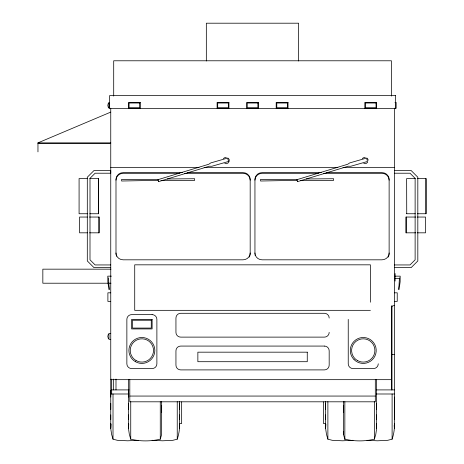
<?xml version="1.0" encoding="UTF-8"?>
<svg xmlns="http://www.w3.org/2000/svg" width="464" height="464" viewBox="0 0 464 464"><rect width="100%" height="100%" fill="white"/><g stroke="black" fill="none" stroke-linecap="round" stroke-linejoin="round"><path stroke-width="0.7" d="M98.391 213.747L98.391 178.565M110.751 390.456L110.745 428.498L111.621 434.432L113.013 439.17L117.369 440.307L127.664 440.8L138.185 440.307M113.013 439.17L113.013 393.965M161.658 401.447L161.658 434.432L160.271 439.17C150.725 441.461 140.285 441.467 130.738 439.17L129.352 434.432L128.476 428.498L128.476 379.564M130.738 439.17L130.738 401.65M179.504 423.406C179.817 428.753 178.959 434.107 177.242 439.17L172.886 440.307L162.586 440.8L152.064 440.307M179.504 419.595L179.504 414.903M179.504 409.468L179.504 403.454M353.058 440.307L342.536 440.8L332.236 440.307L327.88 439.17L326.494 434.432L325.618 428.498L325.618 401.319M327.88 439.17L327.88 401.633M376.646 379.575L376.646 428.498L375.77 434.432L374.384 439.17C364.837 441.467 354.397 441.461 344.851 439.17L343.464 434.432L343.464 431.775M343.464 412.432L343.464 405.484M343.464 434.432L343.464 401.447M344.851 438.434L344.851 439.17L344.851 401.638M376.646 423.406L376.646 428.498L376.536 426.607M376.646 419.595L376.646 414.903M376.646 409.468L376.646 403.454M394.371 423.406C394.69 428.753 393.832 434.107 392.109 439.17L387.753 440.307L377.452 440.8L366.937 440.307M394.371 419.595L394.371 397.051M399.434 277.878L399.017 285.563L398.327 289.374L399.063 289.513L400.136 281.781L400.188 276.15L395.125 276.15M111.012 424.084L110.745 428.498L110.745 423.406M128.476 428.498L128.737 424.084M325.618 428.498L325.885 424.084M108.385 103.008L107.793 105.374L108.385 107.735M108.385 334.039L107.793 336.4L108.385 338.766M223.433 158.7L224.211 157.893L226.333 157.284M362.384 158.7L363.161 157.893L365.284 157.284M367.732 162.307L365.951 163.606L363.747 163.456M37.961 151.873L37.961 142.871L110.751 112.102M394.371 305.353L391.419 306.478L391.419 379.668L110.751 379.668M158.543 181.639L209.316 166.222L211.787 166.28L228.584 161.466L227.615 158.073L210.818 162.893L208.754 164.25L157.98 179.667L158.595 181.621M297.499 181.639L348.267 166.222L350.738 166.28L367.54 161.466L366.566 158.073L349.769 162.893L347.704 164.25L296.931 179.667L297.552 181.621M158.149 180.351L121.632 181.012L121.62 179.365L158.137 179.388M297.099 180.351L260.582 181.012L260.571 179.365L297.088 179.388M394.963 102.416L396.146 102.416L396.146 108.327L394.963 108.327M37.961 142.871L110.751 142.871M37.961 143.62L110.751 143.62M110.751 167.614L199.044 167.614M204.108 167.614L337.902 167.614M342.96 167.614L394.371 167.614M394.383 170.52L411.121 170.52L417.82 177.219L417.82 260.942L411.121 267.641L394.371 267.641M182.364 172.631L123.14 172.631A7.146 6.838 0 0 0 115.994 179.469L115.994 253.669A7.146 6.838 0 0 0 116.052 254.556M187.415 172.631L243.032 172.631A7.146 6.838 0 0 1 250.177 179.469L250.177 253.669A7.146 6.838 0 0 1 250.067 254.858M321.314 172.631L262.09 172.631A7.146 6.838 0 0 0 254.945 179.469L254.945 253.669M326.372 172.631L381.982 172.631A7.146 6.838 0 0 1 389.128 179.469L389.128 253.669M394.383 173.217L410.002 173.217L415.123 178.338L415.123 259.823L410.002 264.944L394.371 264.944M179.475 173.321L123.14 173.321A7.146 6.838 0 0 0 115.994 180.16M184.527 173.321L243.032 173.321A7.146 6.838 0 0 1 250.177 180.16M318.426 173.321L262.09 173.321A7.146 6.838 0 0 0 254.945 180.16M323.483 173.321L381.982 173.321A7.146 6.838 0 0 1 389.128 180.16M87.748 178.565L79.083 178.565L79.083 213.747L87.748 213.747M89.813 178.565L98.478 178.565L98.478 213.747L89.813 213.747M415.309 178.565L406.644 178.565L406.731 213.747M417.374 178.565L426.039 178.565L426.039 213.747L417.374 213.747M406.644 213.747L415.309 213.747M87.406 217.048L79.57 217.048L79.57 232.824L87.406 232.824M89.54 217.048L99.261 217.048L99.261 232.824L89.54 232.824M415.831 217.048L405.861 217.048L405.861 232.824L415.831 232.824M417.258 217.048L425.552 217.048L425.552 232.824L417.258 232.824M110.751 264.944L95.12 264.944L89.999 259.823L89.999 178.338L95.12 173.217L110.739 173.217L110.739 170.52L94.001 170.52L87.302 177.219L87.302 260.942L94.001 267.641L110.751 267.641M110.966 269.166L42.839 269.166L42.839 283.214L110.966 283.214M111.412 276.15L107.793 276.15L107.845 281.781L108.918 289.513L109.655 289.374L108.965 285.563L108.541 277.878M395.125 278.452L399.429 278.452M110.751 292.813L107.892 292.813L107.892 301.391L110.751 301.391M394.371 292.813L397.23 292.813L397.23 301.391L394.371 301.391M370.4 310.329L134.722 310.329L134.722 264.828L370.4 264.828L370.4 302.209M110.751 333.448L108.976 333.448L108.976 339.358L110.751 339.358M391.512 354.484L394.371 354.484M111.691 389.905L129.021 389.905M376.426 389.905L394.371 389.905M110.751 393.994L128.998 393.994M376.287 393.994L394.371 393.994M129.81 396.059L375.312 396.059M179.487 423.533L181.656 423.533L181.656 401.917M325.635 423.533L323.466 423.533L323.466 401.917M306.217 178.965L333.604 178.727L333.616 180.374L300.608 180.45M167.266 178.965L194.654 178.727L194.665 180.374L160.956 180.432M224.796 163.456C227.911 164.975 230.927 160.498 228.346 158.183M367.302 158.183L368.271 160.167M394.185 425.349L394.377 428.498L394.371 108.182M179.353 425.975L179.504 428.498L179.504 401.319M425.958 178.565L425.958 213.747M406.325 217.048L406.325 232.824M395.125 273.551L395.125 281.056M392.109 393.965L392.109 439.17M391.987 305.956L391.987 389.905M391.512 305.886L391.512 389.905M391.419 96.083L391.419 60.784L113.703 60.784L113.703 96.083M375.312 379.668L375.312 401.807L129.81 401.807L129.81 379.668M374.384 401.633L374.384 439.17M348.238 319.394L348.238 363.793A4.768 4.768 0 0 0 353.005 368.561L373.497 368.561A4.768 4.768 0 0 0 378.259 363.793M325.618 403.454L325.618 409.468M325.618 414.903L325.618 419.595M325.618 423.406L325.618 427.918M298.63 61.028L298.63 23.2L206.329 23.2L206.329 60.999M177.242 401.633L177.242 439.17M161.658 405.484L161.658 412.432M160.271 401.65L160.271 439.17M128.476 390.439L128.476 397.051M128.476 403.454L128.476 409.468M128.476 414.903L128.476 419.595M128.476 423.406L128.476 427.918M115.994 379.065L115.994 389.905M113.61 379.065L113.61 389.905M111.691 379.065L111.691 393.994M110.751 108.182L110.751 397.051M110.745 414.903L110.745 419.595M110.751 403.454L110.751 409.468M108.976 102.416L108.976 108.327M98.797 217.048L98.797 232.824M38.709 142.871L38.709 143.62M115.994 252.973A7.146 6.838 0 0 0 123.14 259.817L243.032 259.817A7.146 6.838 0 0 0 250.177 252.973M116.534 256.285A7.146 6.838 0 0 1 116.238 255.438M249.934 255.438A7.146 6.838 0 0 1 249.22 257.085M254.945 252.973A7.146 6.838 0 0 0 262.09 259.817L381.982 259.817A7.146 6.838 0 0 0 389.128 252.973M389.105 254.26A7.146 6.838 0 0 1 388.884 255.438M388.699 256.006A7.146 6.838 0 0 1 388.171 257.085M255.188 255.438A7.146 6.838 0 0 1 255.003 254.556M329.179 318.055A4.768 4.768 0 0 0 324.411 313.293L180.705 313.293A4.768 4.768 0 0 0 175.943 318.055L175.943 332.352A4.768 4.768 0 0 0 180.705 337.119L324.411 337.119A4.768 4.768 0 0 0 329.179 332.352M395.554 95.625L109.568 95.625L109.568 108.622L395.554 108.622L395.554 95.625M140.296 102.416L128.476 102.416L128.476 108.327L140.296 108.327L140.296 102.416M228.926 102.416L217.106 102.416L217.106 108.327L228.926 108.327L228.926 102.416M258.471 102.416L246.651 102.416L246.651 108.327L258.471 108.327L258.471 102.416M288.016 102.416L276.196 102.416L276.196 108.327L288.016 108.327L288.016 102.416M376.646 102.416L364.826 102.416L364.826 108.327L376.646 108.327L376.646 102.416M139.705 103.008L129.067 103.008L129.067 107.735L139.705 107.735L139.705 103.008M228.334 103.008L217.697 103.008L217.697 107.735L228.334 107.735L228.334 103.008M257.88 103.008L247.242 103.008L247.242 107.735L257.88 107.735L257.88 103.008M287.425 103.008L276.788 103.008L276.788 107.735L287.425 107.735L287.425 103.008M376.055 103.008L365.417 103.008L365.417 107.735L376.055 107.735L376.055 103.008M152.117 314.627L131.625 314.627A4.768 4.768 0 0 0 126.863 319.394L126.863 363.793A4.768 4.768 0 0 0 131.625 368.561L152.117 368.561A4.768 4.768 0 0 0 156.884 363.793L156.884 319.394A4.768 4.768 0 0 0 152.117 314.627M152.117 319.394L131.625 319.394L131.625 328.924L152.117 328.924L152.117 319.394M151.264 320.247L132.478 320.247L132.478 328.071L151.264 328.071L151.264 320.247M324.411 346.074L180.705 346.074A4.768 4.768 0 0 0 175.943 350.836L175.943 365.133A4.768 4.768 0 0 0 180.705 369.901L324.411 369.901A4.768 4.768 0 0 0 329.179 365.133L329.179 350.836A4.768 4.768 0 0 0 324.411 346.074M307.261 352.176L197.861 352.176L197.861 361.705L307.261 361.705L307.261 352.176M136.051 360.54A11.646 11.646 0 0 0 153.514 350.453A11.646 11.646 0 0 0 136.051 340.373A11.646 11.646 0 0 0 136.051 360.54M135.389 361.682A12.963 12.963 0 0 0 154.831 350.453A12.963 12.963 0 0 0 135.389 339.23A12.963 12.963 0 0 0 135.389 361.682M354.084 359.623A12.963 12.963 0 0 0 375.77 353.812A12.963 12.963 0 0 0 359.896 337.937A12.963 12.963 0 0 0 354.084 359.623M357.431 360.54A11.646 11.646 0 0 0 374.895 350.453A11.646 11.646 0 0 0 357.431 340.373A11.646 11.646 0 0 0 357.431 360.54"/></g></svg>
